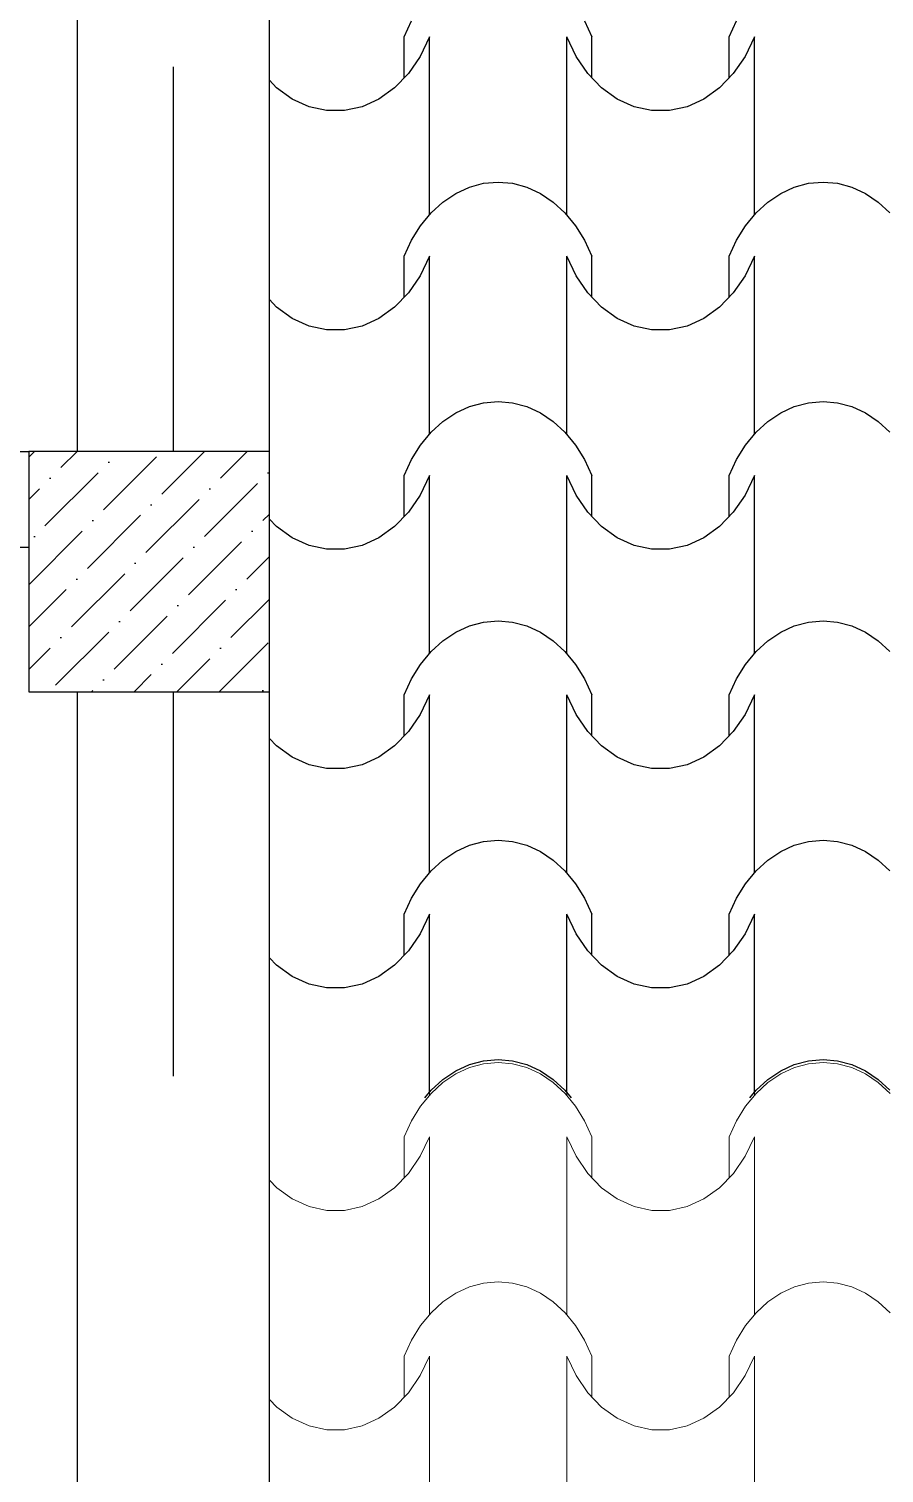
# Model space of a CAD drawing. Header units: millimetres. Extents: x 42452 to 2852333, y -419346 to 834876.
# Drawn here: x 2618926 to 2620704, y 665536 to 668541 of the extents above; entities that cross this region are included whole.
import ezdxf

# ---------------------------------------------------------------- set-up
doc = ezdxf.new("R2010")
doc.units = ezdxf.units.MM
doc.layers.add('M-2 keramitin shtrixi_Ном._пера__21_Pen_No__1', color=7, linetype='Continuous', lineweight=15)
doc.layers.add('memar', color=7, linetype='Continuous', lineweight=25)

# ---------------------------------------------------------------- blocks, each defined once
blk = doc.blocks.new('*X17')
at = {"layer": 'M-2 keramitin shtrixi_Ном._пера__21_Pen_No__1', "color": 7, "linetype": 'Continuous', "lineweight": 15}
for p, q in [((-266580.7, -1353510.1), (-266580.7, -1353428.7)), ((-266295.2, -1353510.1), (-266295.2, -1353428.7)), ((-265905.2, -1353510.1), (-265905.2, -1353428.7)), ((-266552.7, -1353483.6), (-266526, -1353465.7)), ((-266526, -1353465.7), (-266497.6, -1353452.6)), ((-266497.6, -1353452.6), (-266468.1, -1353444.6)), ((-266468.1, -1353444.6), (-266438, -1353441.9)), ((-266438, -1353441.9), (-266407.9, -1353444.6)), ((-266407.9, -1353444.6), (-266378.4, -1353452.6)), ((-266378.4, -1353452.6), (-266350, -1353465.7)), ((-266350, -1353465.7), (-266323.3, -1353483.6)), ((-265877.1, -1353483.6), (-265850.4, -1353465.7)), ((-265850.4, -1353465.7), (-265822, -1353452.6)), ((-265822, -1353452.6), (-265792.5, -1353444.6)), ((-265792.5, -1353444.6), (-265762.4, -1353441.9)), ((-265762.4, -1353441.9), (-265732.3, -1353444.6)), ((-265732.3, -1353444.6), (-265702.8, -1353452.6)), ((-265702.8, -1353452.6), (-265674.4, -1353465.7)), ((-265674.4, -1353465.7), (-265647.7, -1353483.6)), ((-266577.1, -1353506.2), (-266552.7, -1353483.6)), ((-266323.3, -1353483.6), (-266298.8, -1353506.2)), ((-265901.6, -1353506.2), (-265877.1, -1353483.6)), ((-265647.7, -1353483.6), (-265623.2, -1353506.2)), ((-266599, -1353532.8), (-266577.1, -1353506.2)), ((-266298.8, -1353506.2), (-266277, -1353532.8)), ((-265923.4, -1353532.8), (-265901.6, -1353506.2)), ((-266617.7, -1353563), (-266599, -1353532.8)), ((-266277, -1353532.8), (-266258.2, -1353563)), ((-265942.1, -1353563), (-265923.4, -1353532.8)), ((-266633, -1353596.3), (-266617.7, -1353563)), ((-266258.2, -1353563), (-266243, -1353596.3)), ((-265957.4, -1353596.3), (-265942.1, -1353563)), ((-266633, -1353681.3), (-266633, -1353596.3)), ((-266580.7, -1353596.3), (-266600.1, -1353636.8)), ((-266580.7, -1353781.3), (-266580.7, -1353596.3)), ((-266295.2, -1353781.3), (-266295.2, -1353596.3)), ((-266275.9, -1353636.8), (-266295.2, -1353596.3)), ((-266243, -1353681.3), (-266243, -1353596.3)), ((-265957.4, -1353681.3), (-265957.4, -1353596.3)), ((-265905.2, -1353596.3), (-265924.5, -1353636.8)), ((-265905.2, -1353781.3), (-265905.2, -1353596.3)), ((-266600.1, -1353636.8), (-266624.5, -1353672.5)), ((-266251.5, -1353672.5), (-266275.9, -1353636.8)), ((-265924.5, -1353636.8), (-265948.9, -1353672.5)), ((-266624.5, -1353672.5), (-266653.3, -1353702.4)), ((-266222.7, -1353702.4), (-266251.5, -1353672.5)), ((-265948.9, -1353672.5), (-265977.7, -1353702.4)), ((-266898.2, -1353702.4), (-266913.4, -1353686.6)), ((-266865.9, -1353725.6), (-266898.2, -1353702.4)), ((-266653.3, -1353702.4), (-266685.6, -1353725.6)), ((-266190.3, -1353725.6), (-266222.7, -1353702.4)), ((-265977.7, -1353702.4), (-266010.1, -1353725.6)), ((-266830.9, -1353741.5), (-266865.9, -1353725.6)), ((-266685.6, -1353725.6), (-266720.6, -1353741.5)), ((-266155.3, -1353741.5), (-266190.3, -1353725.6)), ((-266010.1, -1353725.6), (-266045.1, -1353741.5)), ((-266794.3, -1353749.6), (-266830.9, -1353741.5)), ((-266775.7, -1353749.6), (-266794.3, -1353749.6)), ((-266757.2, -1353749.6), (-266775.7, -1353749.6)), ((-266720.6, -1353741.5), (-266757.2, -1353749.6)), ((-266118.7, -1353749.6), (-266155.3, -1353741.5)), ((-266100.2, -1353749.6), (-266118.7, -1353749.6)), ((-266081.6, -1353749.6), (-266100.2, -1353749.6)), ((-266045.1, -1353741.5), (-266081.6, -1353749.6)), ((-266580.7, -1353966.4), (-266580.7, -1353781.3)), ((-266295.2, -1353966.4), (-266295.2, -1353781.3)), ((-265905.2, -1353966.4), (-265905.2, -1353781.3)), ((-266526, -1353922), (-266497.6, -1353908.9)), ((-266497.6, -1353908.9), (-266468.1, -1353901)), ((-266468.1, -1353901), (-266438, -1353898.3)), ((-266438, -1353898.3), (-266407.9, -1353901)), ((-266407.9, -1353901), (-266378.4, -1353908.9)), ((-266378.4, -1353908.9), (-266350, -1353922)), ((-265850.4, -1353922), (-265822, -1353908.9)), ((-265822, -1353908.9), (-265792.5, -1353901)), ((-265792.5, -1353901), (-265762.4, -1353898.3)), ((-265762.4, -1353898.3), (-265732.3, -1353901)), ((-265732.3, -1353901), (-265702.8, -1353908.9)), ((-265702.8, -1353908.9), (-265674.4, -1353922)), ((-266577.1, -1353962.5), (-266552.7, -1353940)), ((-266552.7, -1353940), (-266526, -1353922)), ((-266350, -1353922), (-266323.3, -1353940)), ((-266323.3, -1353940), (-266298.8, -1353962.5)), ((-265901.6, -1353962.5), (-265877.1, -1353940)), ((-265877.1, -1353940), (-265850.4, -1353922)), ((-265674.4, -1353922), (-265647.7, -1353940)), ((-265647.7, -1353940), (-265623.2, -1353962.5)), ((-266599, -1353989.1), (-266577.1, -1353962.5)), ((-266298.8, -1353962.5), (-266277, -1353989.1)), ((-265923.4, -1353989.1), (-265901.6, -1353962.5)), ((-266617.7, -1354019.4), (-266599, -1353989.1)), ((-266277, -1353989.1), (-266258.2, -1354019.4)), ((-265942.1, -1354019.4), (-265923.4, -1353989.1)), ((-266633, -1354052.6), (-266617.7, -1354019.4)), ((-266258.2, -1354019.4), (-266243, -1354052.6)), ((-265957.4, -1354052.6), (-265942.1, -1354019.4)), ((-266633, -1354137.7), (-266633, -1354052.6)), ((-266580.7, -1354052.6), (-266600.1, -1354093.1)), ((-266580.7, -1354237.7), (-266580.7, -1354052.6)), ((-266295.2, -1354237.7), (-266295.2, -1354052.6)), ((-266275.9, -1354093.1), (-266295.2, -1354052.6)), ((-266243, -1354137.7), (-266243, -1354052.6)), ((-265957.4, -1354137.7), (-265957.4, -1354052.6)), ((-265905.2, -1354052.6), (-265924.5, -1354093.1)), ((-265905.2, -1354237.7), (-265905.2, -1354052.6)), ((-266600.1, -1354093.1), (-266624.5, -1354128.8)), ((-266251.5, -1354128.8), (-266275.9, -1354093.1)), ((-265924.5, -1354093.1), (-265948.9, -1354128.8)), ((-266624.5, -1354128.8), (-266653.3, -1354158.8)), ((-266222.7, -1354158.8), (-266251.5, -1354128.8)), ((-265948.9, -1354128.8), (-265977.7, -1354158.8)), ((-266898.2, -1354158.8), (-266913.4, -1354143)), ((-266865.9, -1354182), (-266898.2, -1354158.8)), ((-266653.3, -1354158.8), (-266685.6, -1354182)), ((-266190.3, -1354182), (-266222.7, -1354158.8)), ((-265977.7, -1354158.8), (-266010.1, -1354182)), ((-266830.9, -1354197.9), (-266865.9, -1354182)), ((-266685.6, -1354182), (-266720.6, -1354197.9)), ((-266155.3, -1354197.9), (-266190.3, -1354182)), ((-266010.1, -1354182), (-266045.1, -1354197.9)), ((-266794.3, -1354205.9), (-266830.9, -1354197.9)), ((-266775.7, -1354205.9), (-266794.3, -1354205.9)), ((-266757.2, -1354205.9), (-266775.7, -1354205.9)), ((-266720.6, -1354197.9), (-266757.2, -1354205.9)), ((-266118.7, -1354205.9), (-266155.3, -1354197.9)), ((-266100.2, -1354205.9), (-266118.7, -1354205.9)), ((-266081.6, -1354205.9), (-266100.2, -1354205.9)), ((-266045.1, -1354197.9), (-266081.6, -1354205.9)), ((-266580.7, -1354422.8), (-266580.7, -1354237.7)), ((-266295.2, -1354422.8), (-266295.2, -1354237.7)), ((-265905.2, -1354422.8), (-265905.2, -1354237.7))]:
    blk.add_line(p, q, dxfattribs=at)
blk = doc.blocks.new('Fill_2')
at = {"layer": 'M-2 keramitin shtrixi_Ном._пера__21_Pen_No__1', "color": 7, "linetype": 'Continuous', "lineweight": 15}
blk.add_blockref('*X17', (0, 0), dxfattribs=at)

msp = doc.modelspace()

# ---------------------------------------------------------------- hatches: boundary and pattern name
at = {"layer": 'memar', "lineweight": 25}
h = msp.add_hatch(dxfattribs=at)
h.set_pattern_fill('ANSI36', color=256, scale=500)
h.set_pattern_definition([(45, (908887.99, 3124061.63), (33.1456304, 121.533978), [156.25, -31.25, 0, -31.25])])
h.paths.add_polyline_path([(2618926.13986, 667661.54702), (2618926.13986, 667161.54702), (2619426.13986, 667161.54702), (2619426.13986, 667661.54702)])

# ---------------------------------------------------------------- linework, layer by layer
at = {"layer": 'memar', "color": 7, "linetype": 'Continuous', "lineweight": 25}
for p, q in [((2619706.41534, 668523.90642), (2619721.70476, 668557.15045)), ((2620081.16037, 668557.15045), (2620096.44979, 668523.90642)), ((2620381.97483, 668523.90642), (2620397.26425, 668557.15045)), ((2619706.41534, 668438.82243), (2619706.41534, 668523.90642)), ((2619758.67005, 668523.90642), (2619739.35088, 668483.39722)), ((2619758.67005, 668338.83274), (2619758.67005, 668523.90642)), ((2620044.19508, 668338.83274), (2620044.19508, 668523.90642)), ((2620063.51425, 668483.39722), (2620044.19508, 668523.90642)), ((2620096.44979, 668438.82243), (2620096.44979, 668523.90642)), ((2620381.97483, 668438.82243), (2620381.97483, 668523.90642)), ((2620434.22954, 668523.90642), (2620414.91038, 668483.39722)), ((2620434.22954, 668338.83274), (2620434.22954, 668523.90642)), ((2619739.35088, 668483.39722), (2619714.93315, 668447.66729)), ((2620087.93198, 668447.66729), (2620063.51425, 668483.39722)), ((2620414.91038, 668483.39722), (2620390.49264, 668447.66729)), ((2619714.93315, 668447.66729), (2619686.12542, 668417.75346)), ((2620116.73971, 668417.75346), (2620087.93198, 668447.66729)), ((2620390.49264, 668447.66729), (2620361.68491, 668417.75346)), ((2619441.18022, 668417.75346), (2619425.96417, 668433.55374)), ((2619473.54197, 668394.52381), (2619441.18022, 668417.75346)), ((2619686.12542, 668417.75346), (2619653.76367, 668394.52381)), ((2620149.10146, 668394.52381), (2620116.73971, 668417.75346)), ((2620361.68491, 668417.75346), (2620329.32316, 668394.52381)), ((2619508.51864, 668378.65244), (2619473.54197, 668394.52381)), ((2619653.76367, 668394.52381), (2619618.78699, 668378.65244)), ((2620184.07814, 668378.65244), (2620149.10146, 668394.52381)), ((2620329.32316, 668394.52381), (2620294.34649, 668378.65244)), ((2619545.09525, 668370.59992), (2619508.51864, 668378.65244)), ((2619563.65282, 668370.59992), (2619545.09525, 668370.59992)), ((2619582.21038, 668370.59992), (2619563.65282, 668370.59992)), ((2619618.78699, 668378.65244), (2619582.21038, 668370.59992)), ((2620220.65475, 668370.59992), (2620184.07814, 668378.65244)), ((2620239.21231, 668370.59992), (2620220.65475, 668370.59992)), ((2620257.76988, 668370.59992), (2620239.21231, 668370.59992)), ((2620294.34649, 668378.65244), (2620257.76988, 668370.59992)), ((2619758.67005, 668153.75905), (2619758.67005, 668338.83274)), ((2620044.19508, 668153.75905), (2620044.19508, 668338.83274)), ((2620434.22954, 668153.75905), (2620434.22954, 668338.83274)), ((2619813.44136, 668198.15412), (2619841.81743, 668211.24843)), ((2619841.81743, 668211.24843), (2619871.33648, 668219.20681)), ((2619871.33648, 668219.20681), (2619901.43256, 668221.87666)), ((2619901.43256, 668221.87666), (2619931.52865, 668219.20681)), ((2619931.52865, 668219.20681), (2619961.0477, 668211.24843)), ((2619961.0477, 668211.24843), (2619989.42377, 668198.15412)), ((2620489.00085, 668198.15412), (2620517.37692, 668211.24843)), ((2620517.37692, 668211.24843), (2620546.89598, 668219.20681)), ((2620546.89598, 668219.20681), (2620576.99206, 668221.87666)), ((2620576.99206, 668221.87666), (2620607.08814, 668219.20681)), ((2620607.08814, 668219.20681), (2620636.6072, 668211.24843)), ((2620636.6072, 668211.24843), (2620664.98326, 668198.15412)), ((2619762.26205, 668157.65555), (2619786.75233, 668180.17492)), ((2619786.75233, 668180.17492), (2619813.44136, 668198.15412)), ((2619989.42377, 668198.15412), (2620016.1128, 668180.17492)), ((2620016.1128, 668180.17492), (2620040.60308, 668157.65555)), ((2620437.82155, 668157.65555), (2620462.31183, 668180.17492)), ((2620462.31183, 668180.17492), (2620489.00085, 668198.15412)), ((2620664.98326, 668198.15412), (2620691.67229, 668180.17492)), ((2620691.67229, 668180.17492), (2620716.16257, 668157.65555)), ((2619740.44006, 668131.02777), (2619762.26205, 668157.65555)), ((2620040.60308, 668157.65555), (2620062.42507, 668131.02777)), ((2620415.99956, 668131.02777), (2620437.82155, 668157.65555)), ((2619721.70476, 668100.80211), (2619740.44006, 668131.02777)), ((2620062.42507, 668131.02777), (2620081.16037, 668100.80211)), ((2620397.26425, 668100.80211), (2620415.99956, 668131.02777)), ((2619706.41534, 668067.55809), (2619721.70476, 668100.80211)), ((2620081.16037, 668100.80211), (2620096.44979, 668067.55809)), ((2620381.97483, 668067.55809), (2620397.26425, 668100.80211)), ((2619706.41534, 667982.47409), (2619706.41534, 668067.55809)), ((2619758.67005, 668067.55809), (2619739.35088, 668027.04888)), ((2619758.67005, 667882.4844), (2619758.67005, 668067.55809)), ((2620044.19508, 667882.4844), (2620044.19508, 668067.55809)), ((2620063.51425, 668027.04888), (2620044.19508, 668067.55809)), ((2620096.44979, 667982.47409), (2620096.44979, 668067.55809)), ((2620381.97483, 667982.47409), (2620381.97483, 668067.55809)), ((2620434.22954, 668067.55809), (2620414.91038, 668027.04888)), ((2620434.22954, 667882.4844), (2620434.22954, 668067.55809)), ((2619739.35088, 668027.04888), (2619714.93315, 667991.31895)), ((2620087.93198, 667991.31895), (2620063.51425, 668027.04888)), ((2620414.91038, 668027.04888), (2620390.49264, 667991.31895)), ((2619441.18022, 667961.40512), (2619425.96417, 667977.2054)), ((2619714.93315, 667991.31895), (2619686.12542, 667961.40512)), ((2620116.73971, 667961.40512), (2620087.93198, 667991.31895)), ((2620390.49264, 667991.31895), (2620361.68491, 667961.40512)), ((2619473.54197, 667938.17548), (2619441.18022, 667961.40512)), ((2619508.51864, 667922.30411), (2619473.54197, 667938.17548)), ((2619653.76367, 667938.17548), (2619618.78699, 667922.30411)), ((2619686.12542, 667961.40512), (2619653.76367, 667938.17548)), ((2620149.10146, 667938.17548), (2620116.73971, 667961.40512)), ((2620184.07814, 667922.30411), (2620149.10146, 667938.17548)), ((2620329.32316, 667938.17548), (2620294.34649, 667922.30411)), ((2620361.68491, 667961.40512), (2620329.32316, 667938.17548)), ((2619545.09525, 667914.25158), (2619508.51864, 667922.30411)), ((2619563.65282, 667914.25158), (2619545.09525, 667914.25158)), ((2619582.21038, 667914.25158), (2619563.65282, 667914.25158)), ((2619618.78699, 667922.30411), (2619582.21038, 667914.25158)), ((2620220.65475, 667914.25158), (2620184.07814, 667922.30411)), ((2620239.21231, 667914.25158), (2620220.65475, 667914.25158)), ((2620257.76988, 667914.25158), (2620239.21231, 667914.25158)), ((2620294.34649, 667922.30411), (2620257.76988, 667914.25158)), ((2619758.67005, 667697.41071), (2619758.67005, 667882.4844)), ((2620044.19508, 667697.41071), (2620044.19508, 667882.4844)), ((2620434.22954, 667697.41071), (2620434.22954, 667882.4844)), ((2619813.44136, 667741.80578), (2619841.81743, 667754.90009)), ((2619841.81743, 667754.90009), (2619871.33648, 667762.85847)), ((2619871.33648, 667762.85847), (2619901.43256, 667765.52833)), ((2619901.43256, 667765.52833), (2619931.52865, 667762.85847)), ((2619931.52865, 667762.85847), (2619961.0477, 667754.90009)), ((2619961.0477, 667754.90009), (2619989.42377, 667741.80578)), ((2620489.00085, 667741.80578), (2620517.37692, 667754.90009)), ((2620517.37692, 667754.90009), (2620546.89598, 667762.85847)), ((2620546.89598, 667762.85847), (2620576.99206, 667765.52833)), ((2620576.99206, 667765.52833), (2620607.08814, 667762.85847)), ((2620607.08814, 667762.85847), (2620636.6072, 667754.90009)), ((2620636.6072, 667754.90009), (2620664.98326, 667741.80578)), ((2619762.26205, 667701.30721), (2619786.75233, 667723.82658)), ((2619786.75233, 667723.82658), (2619813.44136, 667741.80578)), ((2619989.42377, 667741.80578), (2620016.1128, 667723.82658)), ((2620016.1128, 667723.82658), (2620040.60308, 667701.30721)), ((2620437.82155, 667701.30721), (2620462.31183, 667723.82658)), ((2620462.31183, 667723.82658), (2620489.00085, 667741.80578)), ((2620664.98326, 667741.80578), (2620691.67229, 667723.82658)), ((2620691.67229, 667723.82658), (2620716.16257, 667701.30721)), ((2619740.44006, 667674.67944), (2619762.26205, 667701.30721)), ((2620040.60308, 667701.30721), (2620062.42507, 667674.67944)), ((2620415.99956, 667674.67944), (2620437.82155, 667701.30721)), ((2619721.70476, 667644.45378), (2619740.44006, 667674.67944)), ((2620062.42507, 667674.67944), (2620081.16037, 667644.45378)), ((2620397.26425, 667644.45378), (2620415.99956, 667674.67944)), ((2619706.41534, 667611.20975), (2619721.70476, 667644.45378)), ((2620081.16037, 667644.45378), (2620096.44979, 667611.20975)), ((2620381.97483, 667611.20975), (2620397.26425, 667644.45378)), ((2619706.41534, 667526.12575), (2619706.41534, 667611.20975)), ((2619758.67005, 667611.20975), (2619739.35088, 667570.70055)), ((2619758.67005, 667426.13606), (2619758.67005, 667611.20975)), ((2620044.19508, 667426.13606), (2620044.19508, 667611.20975)), ((2620063.51425, 667570.70055), (2620044.19508, 667611.20975)), ((2620096.44979, 667526.12575), (2620096.44979, 667611.20975)), ((2620381.97483, 667526.12575), (2620381.97483, 667611.20975)), ((2620434.22954, 667611.20975), (2620414.91038, 667570.70055)), ((2620434.22954, 667426.13606), (2620434.22954, 667611.20975)), ((2619739.35088, 667570.70055), (2619714.93315, 667534.97061)), ((2620087.93198, 667534.97061), (2620063.51425, 667570.70055)), ((2620414.91038, 667570.70055), (2620390.49264, 667534.97061)), ((2619441.18022, 667505.05679), (2619425.96417, 667520.85707)), ((2619714.93315, 667534.97061), (2619686.12542, 667505.05679)), ((2620116.73971, 667505.05679), (2620087.93198, 667534.97061)), ((2620390.49264, 667534.97061), (2620361.68491, 667505.05679)), ((2619473.54197, 667481.82714), (2619441.18022, 667505.05679)), ((2619508.51864, 667465.95577), (2619473.54197, 667481.82714)), ((2619653.76367, 667481.82714), (2619618.78699, 667465.95577)), ((2619686.12542, 667505.05679), (2619653.76367, 667481.82714)), ((2620149.10146, 667481.82714), (2620116.73971, 667505.05679)), ((2620184.07814, 667465.95577), (2620149.10146, 667481.82714)), ((2620329.32316, 667481.82714), (2620294.34649, 667465.95577)), ((2620361.68491, 667505.05679), (2620329.32316, 667481.82714)), ((2619545.09525, 667457.90325), (2619508.51864, 667465.95577)), ((2619563.65282, 667457.90325), (2619545.09525, 667457.90325)), ((2619582.21038, 667457.90325), (2619563.65282, 667457.90325)), ((2619618.78699, 667465.95577), (2619582.21038, 667457.90325)), ((2620220.65475, 667457.90325), (2620184.07814, 667465.95577)), ((2620239.21231, 667457.90325), (2620220.65475, 667457.90325)), ((2620257.76988, 667457.90325), (2620239.21231, 667457.90325)), ((2620294.34649, 667465.95577), (2620257.76988, 667457.90325)), ((2619758.67005, 667241.06238), (2619758.67005, 667426.13606)), ((2620044.19508, 667241.06238), (2620044.19508, 667426.13606)), ((2620434.22954, 667241.06238), (2620434.22954, 667426.13606)), ((2619841.81743, 667298.55176), (2619871.33648, 667306.51013)), ((2619871.33648, 667306.51013), (2619901.43256, 667309.17999)), ((2619901.43256, 667309.17999), (2619931.52865, 667306.51013)), ((2619931.52865, 667306.51013), (2619961.0477, 667298.55176)), ((2620517.37692, 667298.55176), (2620546.89598, 667306.51013)), ((2620546.89598, 667306.51013), (2620576.99206, 667309.17999)), ((2620576.99206, 667309.17999), (2620607.08814, 667306.51013)), ((2620607.08814, 667306.51013), (2620636.6072, 667298.55176)), ((2619786.75233, 667267.47824), (2619813.44136, 667285.45744)), ((2619813.44136, 667285.45744), (2619841.81743, 667298.55176)), ((2619961.0477, 667298.55176), (2619989.42377, 667285.45744)), ((2619989.42377, 667285.45744), (2620016.1128, 667267.47824)), ((2620462.31183, 667267.47824), (2620489.00085, 667285.45744)), ((2620489.00085, 667285.45744), (2620517.37692, 667298.55176)), ((2620636.6072, 667298.55176), (2620664.98326, 667285.45744)), ((2620664.98326, 667285.45744), (2620691.67229, 667267.47824)), ((2619740.44006, 667218.3311), (2619762.26205, 667244.95888)), ((2619762.26205, 667244.95888), (2619786.75233, 667267.47824)), ((2620016.1128, 667267.47824), (2620040.60308, 667244.95888)), ((2620040.60308, 667244.95888), (2620062.42507, 667218.3311)), ((2620415.99956, 667218.3311), (2620437.82155, 667244.95888)), ((2620437.82155, 667244.95888), (2620462.31183, 667267.47824)), ((2620691.67229, 667267.47824), (2620716.16257, 667244.95888)), ((2619721.70476, 667188.10544), (2619740.44006, 667218.3311)), ((2620062.42507, 667218.3311), (2620081.16037, 667188.10544)), ((2620397.26425, 667188.10544), (2620415.99956, 667218.3311)), ((2619706.41534, 667154.86141), (2619721.70476, 667188.10544)), ((2620081.16037, 667188.10544), (2620096.44979, 667154.86141)), ((2620381.97483, 667154.86141), (2620397.26425, 667188.10544)), ((2619706.41534, 667069.77742), (2619706.41534, 667154.86141)), ((2619758.67005, 667154.86141), (2619739.35088, 667114.35221)), ((2619758.67005, 666969.78772), (2619758.67005, 667154.86141)), ((2620044.19508, 666969.78772), (2620044.19508, 667154.86141)), ((2620063.51425, 667114.35221), (2620044.19508, 667154.86141)), ((2620096.44979, 667069.77742), (2620096.44979, 667154.86141)), ((2620381.97483, 667069.77742), (2620381.97483, 667154.86141)), ((2620434.22954, 667154.86141), (2620414.91038, 667114.35221)), ((2620434.22954, 666969.78772), (2620434.22954, 667154.86141)), ((2619739.35088, 667114.35221), (2619714.93315, 667078.62228)), ((2620087.93198, 667078.62228), (2620063.51425, 667114.35221)), ((2620414.91038, 667114.35221), (2620390.49264, 667078.62228)), ((2619441.18022, 667048.70845), (2619425.96417, 667064.50873)), ((2619714.93315, 667078.62228), (2619686.12542, 667048.70845)), ((2620116.73971, 667048.70845), (2620087.93198, 667078.62228)), ((2620390.49264, 667078.62228), (2620361.68491, 667048.70845)), ((2619473.54197, 667025.4788), (2619441.18022, 667048.70845)), ((2619686.12542, 667048.70845), (2619653.76367, 667025.4788)), ((2620149.10146, 667025.4788), (2620116.73971, 667048.70845)), ((2620361.68491, 667048.70845), (2620329.32316, 667025.4788)), ((2619508.51864, 667009.60743), (2619473.54197, 667025.4788)), ((2619545.09525, 667001.55491), (2619508.51864, 667009.60743)), ((2619563.65282, 667001.55491), (2619545.09525, 667001.55491)), ((2619582.21038, 667001.55491), (2619563.65282, 667001.55491)), ((2619618.78699, 667009.60743), (2619582.21038, 667001.55491)), ((2619653.76367, 667025.4788), (2619618.78699, 667009.60743)), ((2620184.07814, 667009.60743), (2620149.10146, 667025.4788)), ((2620220.65475, 667001.55491), (2620184.07814, 667009.60743)), ((2620239.21231, 667001.55491), (2620220.65475, 667001.55491)), ((2620257.76988, 667001.55491), (2620239.21231, 667001.55491)), ((2620294.34649, 667009.60743), (2620257.76988, 667001.55491)), ((2620329.32316, 667025.4788), (2620294.34649, 667009.60743)), ((2619758.67005, 666784.71404), (2619758.67005, 666969.78772)), ((2620044.19508, 666784.71404), (2620044.19508, 666969.78772)), ((2620434.22954, 666784.71404), (2620434.22954, 666969.78772)), ((2619841.81743, 666842.20342), (2619871.33648, 666850.1618)), ((2619871.33648, 666850.1618), (2619901.43256, 666852.83165)), ((2619901.43256, 666852.83165), (2619931.52865, 666850.1618)), ((2619931.52865, 666850.1618), (2619961.0477, 666842.20342)), ((2620517.37692, 666842.20342), (2620546.89598, 666850.1618)), ((2620546.89598, 666850.1618), (2620576.99206, 666852.83165)), ((2620576.99206, 666852.83165), (2620607.08814, 666850.1618)), ((2620607.08814, 666850.1618), (2620636.6072, 666842.20342)), ((2619786.75233, 666811.12991), (2619813.44136, 666829.1091)), ((2619813.44136, 666829.1091), (2619841.81743, 666842.20342)), ((2619961.0477, 666842.20342), (2619989.42377, 666829.1091)), ((2619989.42377, 666829.1091), (2620016.1128, 666811.12991)), ((2620462.31183, 666811.12991), (2620489.00085, 666829.1091)), ((2620489.00085, 666829.1091), (2620517.37692, 666842.20342)), ((2620636.6072, 666842.20342), (2620664.98326, 666829.1091)), ((2620664.98326, 666829.1091), (2620691.67229, 666811.12991)), ((2619762.26205, 666788.61054), (2619786.75233, 666811.12991)), ((2620016.1128, 666811.12991), (2620040.60308, 666788.61054)), ((2620437.82155, 666788.61054), (2620462.31183, 666811.12991)), ((2620691.67229, 666811.12991), (2620716.16257, 666788.61054)), ((2619721.70476, 666731.7571), (2619740.44006, 666761.98276)), ((2619740.44006, 666761.98276), (2619762.26205, 666788.61054)), ((2620040.60308, 666788.61054), (2620062.42507, 666761.98276)), ((2620062.42507, 666761.98276), (2620081.16037, 666731.7571)), ((2620397.26425, 666731.7571), (2620415.99956, 666761.98276)), ((2620415.99956, 666761.98276), (2620437.82155, 666788.61054)), ((2619706.41534, 666698.51307), (2619721.70476, 666731.7571)), ((2620081.16037, 666731.7571), (2620096.44979, 666698.51307)), ((2620381.97483, 666698.51307), (2620397.26425, 666731.7571)), ((2619706.41534, 666613.42908), (2619706.41534, 666698.51307)), ((2619758.67005, 666698.51307), (2619739.35088, 666658.00387)), ((2619758.67005, 666513.43939), (2619758.67005, 666698.51307)), ((2620044.19508, 666513.43939), (2620044.19508, 666698.51307)), ((2620063.51425, 666658.00387), (2620044.19508, 666698.51307)), ((2620096.44979, 666613.42908), (2620096.44979, 666698.51307)), ((2620381.97483, 666613.42908), (2620381.97483, 666698.51307)), ((2620434.22954, 666698.51307), (2620414.91038, 666658.00387)), ((2620434.22954, 666513.43939), (2620434.22954, 666698.51307)), ((2619739.35088, 666658.00387), (2619714.93315, 666622.27394)), ((2620087.93198, 666622.27394), (2620063.51425, 666658.00387)), ((2620414.91038, 666658.00387), (2620390.49264, 666622.27394)), ((2619714.93315, 666622.27394), (2619686.12542, 666592.36011)), ((2620116.73971, 666592.36011), (2620087.93198, 666622.27394)), ((2620390.49264, 666622.27394), (2620361.68491, 666592.36011)), ((2619441.18022, 666592.36011), (2619425.96417, 666608.16039)), ((2619473.54197, 666569.13047), (2619441.18022, 666592.36011)), ((2619686.12542, 666592.36011), (2619653.76367, 666569.13047)), ((2620149.10146, 666569.13047), (2620116.73971, 666592.36011)), ((2620361.68491, 666592.36011), (2620329.32316, 666569.13047)), ((2619508.51864, 666553.25909), (2619473.54197, 666569.13047)), ((2619545.09525, 666545.20657), (2619508.51864, 666553.25909)), ((2619618.78699, 666553.25909), (2619582.21038, 666545.20657)), ((2619653.76367, 666569.13047), (2619618.78699, 666553.25909)), ((2620184.07814, 666553.25909), (2620149.10146, 666569.13047)), ((2620220.65475, 666545.20657), (2620184.07814, 666553.25909)), ((2620294.34649, 666553.25909), (2620257.76988, 666545.20657)), ((2620329.32316, 666569.13047), (2620294.34649, 666553.25909)), ((2619563.65282, 666545.20657), (2619545.09525, 666545.20657)), ((2619582.21038, 666545.20657), (2619563.65282, 666545.20657)), ((2620239.21231, 666545.20657), (2620220.65475, 666545.20657)), ((2620257.76988, 666545.20657), (2620239.21231, 666545.20657)), ((2619758.67005, 666328.3657), (2619758.67005, 666513.43939)), ((2620044.19508, 666328.3657), (2620044.19508, 666513.43939)), ((2620434.22954, 666328.3657), (2620434.22954, 666513.43939)), ((2619786.75233, 666354.78157), (2619813.44136, 666372.76077)), ((2619813.44136, 666372.76077), (2619841.81743, 666385.85508)), ((2619841.81743, 666385.85508), (2619871.33648, 666393.81346)), ((2619871.33648, 666393.81346), (2619901.43256, 666396.48332)), ((2619901.43256, 666396.48332), (2619931.52865, 666393.81346)), ((2619931.52865, 666393.81346), (2619961.0477, 666385.85508)), ((2619961.0477, 666385.85508), (2619989.42377, 666372.76077)), ((2619989.42377, 666372.76077), (2620016.1128, 666354.78157)), ((2620462.31183, 666354.78157), (2620489.00085, 666372.76077)), ((2620489.00085, 666372.76077), (2620517.37692, 666385.85508)), ((2620517.37692, 666385.85508), (2620546.89598, 666393.81346)), ((2620546.89598, 666393.81346), (2620576.99206, 666396.48332)), ((2620576.99206, 666396.48332), (2620607.08814, 666393.81346)), ((2620607.08814, 666393.81346), (2620636.6072, 666385.85508)), ((2620636.6072, 666385.85508), (2620664.98326, 666372.76077)), ((2620664.98326, 666372.76077), (2620691.67229, 666354.78157)), ((2619762.26205, 666332.2622), (2619786.75233, 666354.78157)), ((2620016.1128, 666354.78157), (2620040.60308, 666332.2622)), ((2620437.82155, 666332.2622), (2620462.31183, 666354.78157)), ((2620691.67229, 666354.78157), (2620716.16257, 666332.2622)), ((2619749.30022, 666316.44582), (2619762.26205, 666332.2622)), ((2620040.60308, 666332.2622), (2620053.56491, 666316.44582)), ((2620424.85971, 666316.44582), (2620437.82155, 666332.2622))]:
    msp.add_line(p, q, dxfattribs=at)
at = {"layer": 'memar', "color": 0, "lineweight": 25}
for points in [[(2619026.14, 673661.54702), (2619026.14, 667661.54702)], [(2619425.96341, 648461.54702), (2619426.33479, 673661.54702)], [(2619026.14, 667161.54702), (2619026.14, 661261.54702)]]:
    msp.add_lwpolyline(points, dxfattribs=at)
at = {"layer": 'memar', "lineweight": 25}
for points in [[(2619226.14, 668461.54702), (2619226.14, 667661.54702)], [(2619226.14, 667161.54702), (2619226.14, 666361.54702)]]:
    msp.add_lwpolyline(points, dxfattribs=at)
at = {"layer": 'memar', "color": 0, "lineweight": 25}
msp.add_lwpolyline([(2618926.13986, 667461.54702), (2615626.14, 667461.54702), (2615626.14, 667661.54702), (2618926.13986, 667661.54702)], close=True, dxfattribs=at)
at = {"layer": 'memar', "color": 3, "lineweight": 25}
msp.add_lwpolyline([(2619426.13986, 667661.54702), (2618926.13986, 667661.54702), (2618926.13986, 667161.54702), (2619426.13986, 667161.54702)], close=True, dxfattribs=at)

# ---------------------------------------------------------------- block references
at = {"layer": 'memar', "color": 7, "linetype": 'Continuous', "lineweight": 25}
msp.add_blockref('Fill_2', (2886339.52978, 2019832.0495), dxfattribs=at)

doc.saveas('drawing.dxf')
